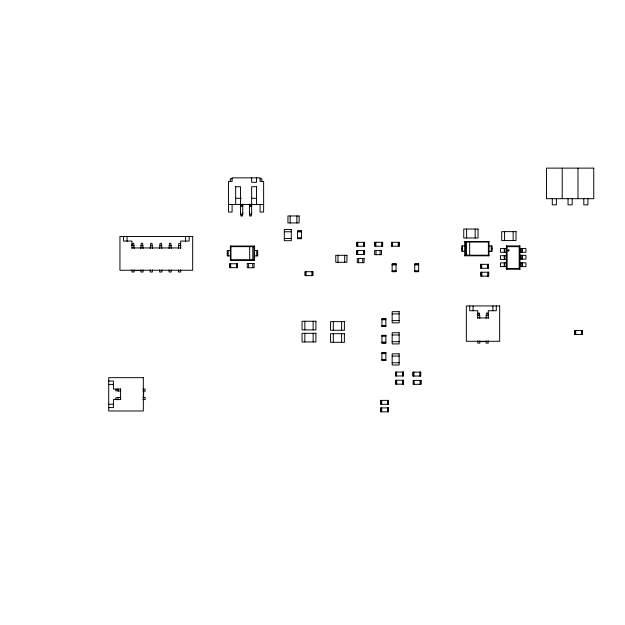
<?xml version="1.0" encoding="UTF-8"?>
<svg xmlns="http://www.w3.org/2000/svg" width="625" height="625" viewBox="0 0 625 625"><rect width="100%" height="100%" fill="white"/><g stroke="black" fill="none" stroke-linecap="round" stroke-linejoin="round"><path stroke-width="0.94" d="M486.164 315.531L486.586 313.133L487.852 313.133L488.273 315.531L486.164 315.531L486.164 318.375M140.812 248.508L141.258 243.359L142.594 243.359L143.039 248.508M150.227 248.508L150.672 243.359L152.008 243.359L152.445 248.508M159.641 248.508L160.086 243.359L161.422 243.359L161.859 248.508M169.055 248.508L169.5 243.359L170.828 243.359L171.273 248.508M178.469 245.648L178.914 243.359L180.242 243.359L180.688 245.648L178.469 245.648L178.469 248.508M242.758 212.93L242.313 214.711L240.984 214.711L240.539 212.93M242.758 204.016L242.758 214.266L242.313 216.039L240.984 216.039L240.539 214.266L240.539 186.734L235.656 186.734M251.641 212.93L251.195 214.711L249.859 214.711L249.422 212.93M256.523 186.734L251.641 186.734L251.641 214.266L251.195 216.039L249.859 216.039L249.422 214.266L249.422 204.016M230.375 260.383L230.977 259.781L253.969 259.781L254.57 260.383L254.57 246.039L230.375 246.039L230.375 260.383L254.57 260.383M230.375 246.039L230.977 246.641L253.969 246.641L254.57 246.039M464.789 255.805L465.391 255.203L488.383 255.203L488.984 255.805L488.984 241.469L464.789 241.469L464.789 255.805L488.984 255.805M464.789 241.469L465.391 242.07L488.383 242.07L488.984 241.469M519.938 269.25L519.188 268.5L519.188 246.664L519.938 245.906L506.383 245.906L506.383 269.25L519.938 269.25L519.938 245.906M506.383 269.25L507.141 268.5L507.141 246.664L506.383 245.906M118.102 397.484L115.75 397.906L115.75 399.172L118.102 399.594L118.102 397.484L120.883 397.484M232.102 178.742L230.328 178.742L230.328 181.406M260.07 178.742L261.852 178.742L261.852 181.406M235.656 198.281L241.383 198.281M251.641 198.281L256.523 198.281M228.547 204.5L263.625 204.5M240.539 205.383L242.758 205.383M249.422 205.383L251.641 205.383M240.539 206.492L242.758 206.492M249.422 206.492L251.641 206.492M240.539 214.266L242.758 214.266M249.422 214.266L251.641 214.266M297.484 231.148L301.398 231.148M284.328 231.766L291.305 231.766M297.484 231.883L301.398 231.883M297.484 237.758L301.398 237.758M284.328 238.469L291.305 238.469M297.484 238.492L301.398 238.492M134.156 245.648L131.938 245.648L132.383 243.359L133.711 243.359L134.156 248.508M140.812 245.648L143.039 245.648M150.227 245.648L152.445 245.648M159.641 245.648L161.859 245.648M169.055 245.648L171.273 245.648M464.789 245.945L461.664 245.945L461.664 251.328L464.789 251.328M488.984 245.945L492.117 245.945L492.117 251.328L488.984 251.328M507.141 246.664L519.188 246.664M131.938 247.938L180.688 247.938M506.461 248.547L500.461 248.547L500.461 252.312L506.461 252.312M519.938 248.547L525.938 248.547L525.938 252.312L519.938 252.312M461.664 248.633L462.328 248.633M491.453 248.633L492.117 248.633M230.375 250.523L227.242 250.523L227.242 255.898L230.375 255.898M254.57 250.523L257.695 250.523L257.695 255.898L254.57 255.898M227.242 253.211L227.906 253.211M257.031 253.211L257.695 253.211M519.938 255.32L525.938 255.32L525.938 259.086L519.938 259.086M506.461 255.695L500.461 255.695L500.461 259.461L506.461 259.461M506.461 262.852L500.461 262.852L500.461 266.617L506.461 266.617M519.938 262.852L525.938 262.852L525.938 266.617L519.938 266.617M392.133 264.133L396.047 264.133M414.719 264.133L418.641 264.133M392.133 264.867L396.047 264.867M414.719 264.867L418.641 264.867M507.141 268.5L519.188 268.5M134.156 270.562L140.812 270.562M392.133 270.742L396.047 270.742M414.719 270.742L418.641 270.742M392.133 271.477L396.047 271.477M414.719 271.477L418.641 271.477M392.164 313.906L399.141 313.906M479.836 315.531L477.734 315.531L478.156 313.133L479.414 313.133L479.836 318.375M477.734 317.93L488.273 317.93M381.938 318.961L385.852 318.961M381.938 319.695L385.852 319.695M392.164 320.602L399.141 320.602M381.938 325.57L385.852 325.57M381.938 326.305L385.852 326.305M392.164 334.992L399.141 334.992M381.938 335.523L385.852 335.523M381.938 336.258L385.852 336.258M392.164 341.688L399.141 341.688M479.836 341.609L486.164 341.609M381.938 342.133L385.852 342.133M381.938 342.867L385.852 342.867M381.938 352.844L385.852 352.844M381.938 353.578L385.852 353.578M392.164 356.078L399.141 356.078M381.938 359.453L385.852 359.453M381.938 360.188L385.852 360.188M392.164 362.773L399.141 362.773M108.703 381.031L113.398 381.031L113.398 389.047L120.883 389.047M108.703 384.406L113.523 384.406M142.914 389.047L145.117 389.047L145.117 391.156L142.945 391.156M118.102 391.156L118.102 389.047L115.75 389.469L115.75 390.734L120.883 391.156M142.945 397.484L145.117 397.484L145.117 399.594L142.914 399.594M120.883 399.594L113.398 399.594L113.398 407.609L108.703 407.609M108.703 404.234L113.523 404.234M587.922 198.68L587.922 204.859L583.812 204.859L583.812 198.68M582.297 330.547L582.297 334.461M581.562 330.547L581.562 334.461M577.984 168.125L577.984 198.68M575.688 330.547L575.688 334.461M574.953 330.547L574.953 334.461M572.164 198.68L572.164 204.859L568.047 204.859L568.047 198.68M562.219 168.125L562.219 198.68M556.398 198.68L556.398 204.859L552.281 204.859L552.281 198.68M522.125 248.547L522.125 252.312M522.125 255.32L522.125 259.086M522.125 262.852L522.125 266.617M522.016 248.547L522.047 252.312M522.047 255.32L522.016 259.086M522.047 262.852L522.016 266.617M520.266 248.547L520.266 252.312M520.266 255.32L520.266 259.086M520.266 262.852L520.266 266.617M520.016 248.547L520.016 252.312M520.016 255.32L520.016 259.086M520.016 262.852L520.016 266.617M513.156 231.633L513.156 240.57M506.133 248.547L506.133 252.312M506.133 255.695L506.133 259.461M506.133 262.852L506.133 266.617M504.57 231.633L504.57 240.57M504.383 248.547L504.383 252.312L504.273 248.547M504.383 255.695L504.383 259.461L504.273 255.695M504.383 266.617L504.383 262.852L504.273 266.617M496.289 305.945L496.289 310.734L488.273 310.734L488.273 318.375M492.914 305.945L492.914 310.734M491.227 245.945L491.227 251.328M488.383 242.07L488.383 255.203M488.461 272.227L488.461 276.141M488.281 264.328L488.281 268.25M488.273 340.859L488.273 343.102L486.164 343.102L486.164 340.883M487.727 272.227L487.727 276.141M487.547 264.328L487.547 268.25M481.852 272.227L481.852 276.141M481.672 264.328L481.672 268.25M481.117 272.227L481.117 276.141M480.938 264.328L480.938 268.25M479.836 340.883L479.836 343.102L477.734 343.102L477.734 340.859M477.734 318.375L477.734 310.734L469.719 310.734L469.719 305.945M475.188 229.047L475.188 237.992M473.094 305.945L473.094 310.734M469.664 242.07L469.664 255.203M466.609 229.047L466.609 237.992M466.555 242.07L466.555 255.203M465.391 242.07L465.391 255.203M462.547 245.945L462.547 251.328M420.773 380.414L420.773 384.336M420.523 372.133L420.523 376.047M420.047 380.414L420.047 384.336M419.789 372.133L419.789 376.047M414.172 380.414L414.172 384.336M413.914 372.133L413.914 376.047M413.438 380.414L413.438 384.336M413.18 372.133L413.18 376.047M403.281 380.25L403.281 384.164M403.195 372.047L403.195 375.961M402.469 372.047L402.469 375.961M402.547 380.25L402.547 384.164M398.992 242.305L398.992 246.219M398.258 242.305L398.258 246.219M396.594 372.047L396.594 375.961M396.672 380.25L396.672 384.164M395.945 380.25L395.945 384.164M395.859 372.047L395.859 375.961M392.383 242.305L392.383 246.219M391.648 242.305L391.648 246.219M388.273 400.383L388.273 404.297M388.273 407.914L388.273 411.828M387.539 400.383L387.539 404.297M387.539 407.914L387.539 411.828M382.422 242.305L382.422 246.219M381.688 242.305L381.688 246.219M381.664 400.383L381.664 404.297M381.664 407.914L381.664 411.828M380.93 400.383L380.93 404.297M380.93 407.914L380.93 411.828M380.102 250.438L380.102 254.695M376.016 250.438L376.016 254.695M375.812 242.305L375.812 246.219M375.078 242.305L375.078 246.219M364.352 242.305L364.352 246.219M364.352 250.586L364.352 254.5M363.617 242.305L363.617 246.219M363.617 250.586L363.617 254.5M362.711 258.438L362.711 262.695M358.625 258.438L358.625 262.695M357.742 242.305L357.742 246.219M357.742 250.586L357.742 254.5M357.008 242.305L357.008 246.219M357.008 250.586L357.008 254.5M344.695 255.305L344.695 262.281M341.625 321.625L341.625 330.273M341.625 333.672L341.625 342.32M338 255.305L338 262.281M333.32 321.625L333.32 330.273M333.32 333.672L333.32 342.32M313.133 321.25L313.133 329.898M313.133 333.297L313.133 341.945M312.648 271.711L312.648 275.625M311.914 271.711L311.914 275.625M306.039 271.711L306.039 275.625M305.305 271.711L305.305 275.625M304.836 321.25L304.836 329.898M304.836 333.297L304.836 341.945M296.875 215.969L296.875 222.945M290.18 215.969L290.18 222.945M260.07 204.5L260.07 212.047L263.625 212.047L263.625 181.406L260.07 181.406L260.07 177.859L232.102 177.859L232.102 181.406L228.547 181.406L228.547 212.047L232.102 212.047L232.102 204.5M256.805 250.523L256.805 255.898M256.523 177.859L256.523 182.297L251.641 182.297L251.641 177.859M256.523 186.609L256.523 204.5M253.969 246.641L253.969 259.781M252.805 246.641L252.805 259.781M252.719 263.484L252.719 267.734M249.695 246.641L249.695 259.781M248.633 263.484L248.633 267.734M237.297 263.758L237.297 267.672M236.562 263.758L236.562 267.672M235.656 186.609L235.656 204.5M230.977 246.641L230.977 259.781M230.687 263.758L230.687 267.672M229.953 263.758L229.953 267.672M228.133 250.523L228.133 255.898M189.125 236.484L189.125 241.062L180.688 241.062L180.688 248.508M185.57 236.484L185.57 241.359M180.688 269.875L180.688 271.992L178.469 271.992L178.469 269.875M171.273 269.875L171.273 271.992L169.055 271.992L169.055 269.875M161.859 269.875L161.859 271.992L159.641 271.992L159.641 269.875M152.445 269.875L152.445 271.992L150.227 271.992L150.227 269.875M143.648 391.156L143.648 397.484M143.039 269.875L143.039 271.992L140.812 271.992L140.812 269.875M134.156 269.875L134.156 271.992L131.938 271.992L131.938 269.875M131.938 248.508L131.938 241.062L123.5 241.062L123.5 236.484M127.055 236.484L127.055 241.359M120.445 389.047L120.445 399.594M507.914 250.234C508.836 253.109 510.156 248.203 507.914 250.234M593.75 168.125L546.461 168.125L546.461 198.68L593.75 198.68L593.75 168.125M299.109 215.969L287.945 215.969L287.945 222.945L299.109 222.945L299.109 215.969M478.055 229.047L463.742 229.047L463.742 237.992L478.055 237.992L478.055 229.047M291.305 229.539L284.328 229.539L284.328 240.695L291.305 240.695L291.305 229.539M301.398 230.906L297.484 230.906L297.484 238.734L301.398 238.734L301.398 230.906M516.016 231.633L501.711 231.633L501.711 240.57L516.016 240.57L516.016 231.633M192.68 236.484L119.945 236.484L119.945 270.25L192.68 270.25L192.68 236.484M364.594 242.305L356.766 242.305L356.766 246.219L364.594 246.219L364.594 242.305M382.672 242.305L374.836 242.305L374.836 246.219L382.672 246.219L382.672 242.305M399.234 242.305L391.406 242.305L391.406 246.219L399.234 246.219L399.234 242.305M381.461 250.438L374.656 250.438L374.656 254.695L381.461 254.695L381.461 250.438M364.594 250.586L356.766 250.586L356.766 254.5L364.594 254.5L364.594 250.586M346.922 255.305L335.766 255.305L335.766 262.281L346.922 262.281L346.922 255.305M364.07 258.438L357.266 258.438L357.266 262.695L364.07 262.695L364.07 258.438M254.078 263.484L247.273 263.484L247.273 267.734L254.078 267.734L254.078 263.484M237.547 263.758L229.711 263.758L229.711 267.672L237.547 267.672L237.547 263.758M396.047 263.891L392.133 263.891L392.133 271.719L396.047 271.719L396.047 263.891M418.641 263.891L414.719 263.891L414.719 271.719L418.641 271.719L418.641 263.891M488.523 264.328L480.688 264.328L480.688 268.25L488.523 268.25L488.523 264.328M312.891 271.711L305.062 271.711L305.062 275.625L312.891 275.625L312.891 271.711M488.711 272.227L480.875 272.227L480.875 276.141L488.711 276.141L488.711 272.227M499.664 305.945L466.344 305.945L466.344 341.281L499.664 341.281L499.664 305.945M399.141 311.672L392.164 311.672L392.164 322.836L399.141 322.836L399.141 311.672M385.852 318.711L381.938 318.711L381.938 326.547L385.852 326.547L385.852 318.711M315.906 321.25L302.062 321.25L302.062 329.898L315.906 329.898L315.906 321.25M344.391 321.625L330.555 321.625L330.555 330.273L344.391 330.273L344.391 321.625M582.539 330.547L574.703 330.547L574.703 334.461L582.539 334.461L582.539 330.547M399.141 332.758L392.164 332.758L392.164 343.922L399.141 343.922L399.141 332.758M315.906 333.297L302.062 333.297L302.062 341.945L315.906 341.945L315.906 333.297M344.391 333.672L330.555 333.672L330.555 342.32L344.391 342.32L344.391 333.672M385.852 335.281L381.938 335.281L381.938 343.109L385.852 343.109L385.852 335.281M385.852 352.602L381.938 352.602L381.938 360.43L385.852 360.43L385.852 352.602M399.141 353.844L392.164 353.844L392.164 365.008L399.141 365.008L399.141 353.844M403.445 372.047L395.609 372.047L395.609 375.961L403.445 375.961L403.445 372.047M420.766 372.133L412.937 372.133L412.937 376.047L420.766 376.047L420.766 372.133M143.336 377.664L108.703 377.664L108.703 410.984L143.336 410.984L143.336 377.664M403.531 380.25L395.695 380.25L395.695 384.164L403.531 384.164L403.531 380.25M421.023 380.414L413.188 380.414L413.188 384.336L421.023 384.336L421.023 380.414M388.516 400.383L380.688 400.383L380.688 404.297L388.516 404.297L388.516 400.383M388.516 407.914L380.688 407.914L380.688 411.828L388.516 411.828L388.516 407.914"/></g></svg>
